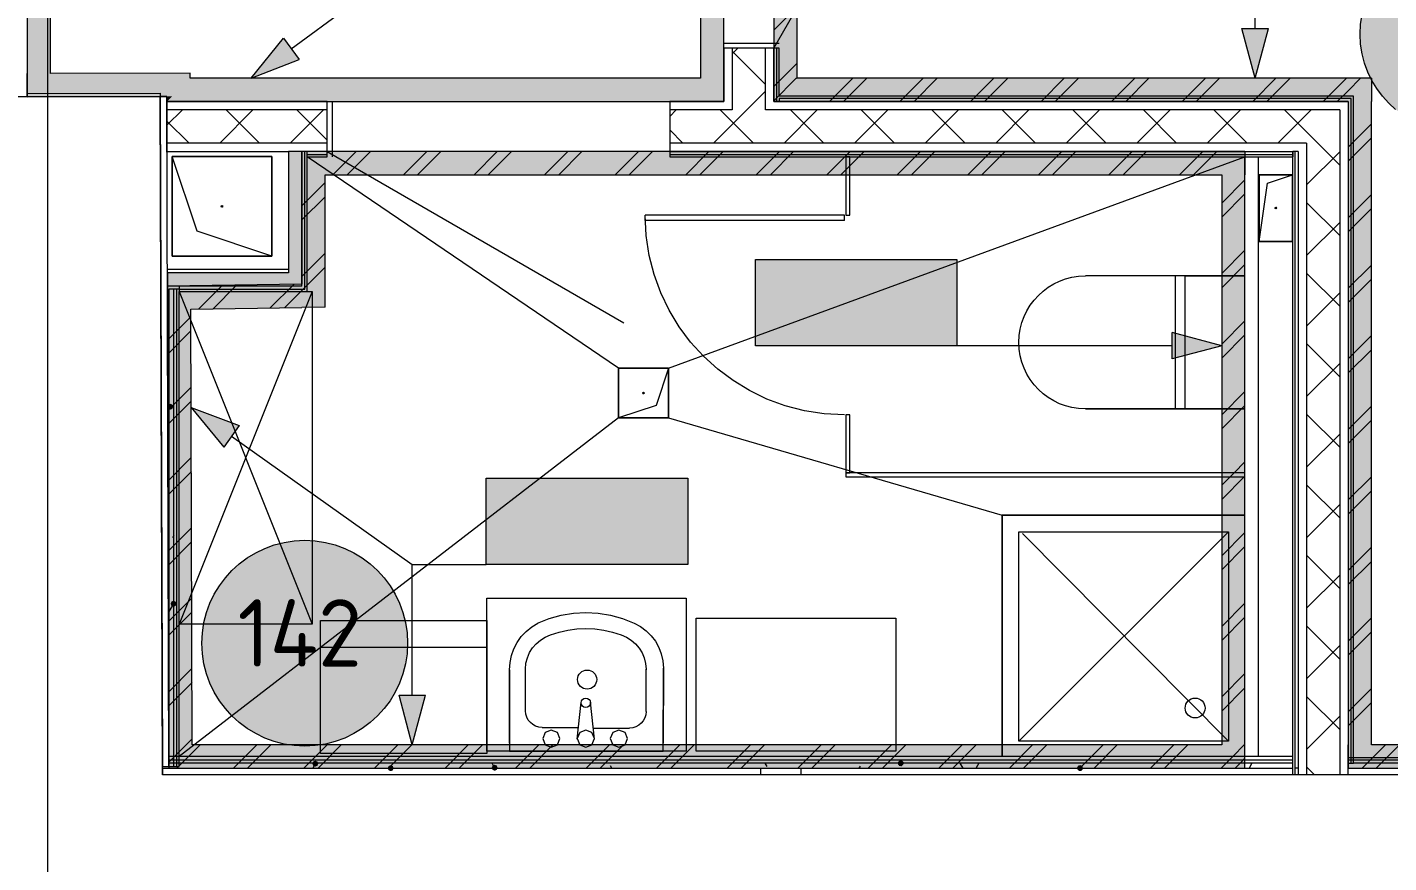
# Model space of a CAD drawing. Header units: millimetres. Extents: x -546 to 1681, y -650 to 1730.
# Drawn here: x 791.56 to 832.5, y 373.87 to 398.99 of the extents above; entities that cross this region are included whole.
import ezdxf

# ---------------------------------------------------------------- set-up
doc = ezdxf.new("R2010")
doc.units = ezdxf.units.MM

msp = doc.modelspace()

# ---------------------------------------------------------------- hatches: boundary and pattern name
at = {"true_color": 0xf1d696}
h = msp.add_hatch(color=41, dxfattribs=at)
h.dxf.hatch_style = 2
h.paths.add_polyline_path([(811.806, 416.566), (812.506, 416.566), (812.506, 397.459), (811.806, 397.459)])
at = {"true_color": 0xffffff}
h = msp.add_hatch(color=7, dxfattribs=at)
h.dxf.hatch_style = 2
h.paths.add_polyline_path([(814.706, 397.459), (814.006, 397.459), (814.006, 414.005), (814.706, 414.005)])
at = {"true_color": 0xf1d696}
h = msp.add_hatch(color=41, dxfattribs=at)
h.dxf.hatch_style = 2
h.paths.add_polyline_path([(792.259, 397.6), (791.559, 397.598), (791.559, 406.511), (792.259, 406.511)])
at = {"true_color": 0xffffff}
h = msp.add_hatch(color=7, dxfattribs=at)
edge = h.paths.add_edge_path()
edge.add_arc((834.572, 398.785), 2.932, 0, 360)
at = {"true_color": 0x0077b0}
h = msp.add_hatch(color=144, dxfattribs=at)
h.dxf.hatch_style = 2
h.paths.add_polyline_path([(828.486, 397.459), (828.086, 398.952), (828.886, 398.952)])
h = msp.add_hatch(color=144, dxfattribs=at)
h.dxf.hatch_style = 2
h.paths.add_polyline_path([(798.293, 397.459), (799.26, 398.665), (799.733, 398.02)])
at = {"true_color": 0xf1d696}
h = msp.add_hatch(color=41, dxfattribs=at)
h.dxf.hatch_style = 2
h.paths.add_polyline_path([(791.559, 396.898), (791.559, 397.598), (792.259, 397.6)])
h = msp.add_hatch(color=41, dxfattribs=at)
h.dxf.hatch_style = 2
h.paths.add_polyline_path([(792.259, 397.6), (792.259, 396.9), (791.559, 396.898)])
h = msp.add_hatch(color=41, dxfattribs=at)
h.dxf.hatch_style = 2
h.paths.add_polyline_path([(795.757, 397.611), (795.76, 396.911), (792.259, 396.9), (792.259, 397.6)])
h = msp.add_hatch(color=41, dxfattribs=at)
h.dxf.hatch_style = 2
h.paths.add_polyline_path([(795.757, 397.611), (796.457, 397.613), (795.76, 396.911)])
h = msp.add_hatch(color=41, dxfattribs=at)
h.dxf.hatch_style = 2
h.paths.add_polyline_path([(796.457, 397.613), (796.458, 397.459), (795.912, 396.912), (795.76, 396.911)])
h = msp.add_hatch(color=41, dxfattribs=at)
h.dxf.hatch_style = 2
h.paths.add_polyline_path([(811.806, 397.459), (811.806, 396.759), (795.76, 396.759), (796.458, 397.459)])
h = msp.add_hatch(color=41, dxfattribs=at)
h.dxf.hatch_style = 2
h.paths.add_polyline_path([(811.806, 397.459), (812.506, 397.459), (812.506, 396.759)])
h = msp.add_hatch(color=41, dxfattribs=at)
h.dxf.hatch_style = 2
h.paths.add_polyline_path([(811.806, 396.759), (811.806, 397.459), (812.506, 396.759)])
at = {"true_color": 0xffffff}
h = msp.add_hatch(color=7, dxfattribs=at)
h.dxf.hatch_style = 2
h.paths.add_polyline_path([(814.706, 397.459), (814.706, 396.759), (814.006, 396.759)])
h = msp.add_hatch(color=7, dxfattribs=at)
h.dxf.hatch_style = 2
h.paths.add_polyline_path([(814.006, 397.459), (814.706, 397.459), (814.006, 396.759)])
h = msp.add_hatch(color=7, dxfattribs=at)
h.dxf.hatch_style = 2
h.paths.add_polyline_path([(831.277, 397.459), (831.277, 396.759), (814.706, 396.759), (814.706, 397.459)])
h = msp.add_hatch(color=7, dxfattribs=at)
h.dxf.hatch_style = 2
h.paths.add_polyline_path([(831.277, 396.759), (831.977, 397.459), (831.977, 396.759)])
h = msp.add_hatch(color=7, dxfattribs=at)
h.dxf.hatch_style = 2
h.paths.add_polyline_path([(831.277, 397.459), (831.977, 397.459), (831.277, 396.759)])
at = {"true_color": 0xf1d696}
h = msp.add_hatch(color=41, dxfattribs=at)
h.dxf.hatch_style = 2
h.paths.add_polyline_path([(795.762, 396.761), (795.76, 396.911), (795.912, 396.912)])
at = {"true_color": 0xffffff}
h = msp.add_hatch(color=7, dxfattribs=at)
h.dxf.hatch_style = 2
h.paths.add_polyline_path([(831.977, 377.416), (831.277, 377.416), (831.277, 396.759), (831.977, 396.759)])
h = msp.add_hatch(color=7)
h.dxf.hatch_style = 2
h.paths.add_polyline_path([(799.815, 395.259), (799.815, 391.209), (799.415, 391.209), (799.415, 395.259)])
at = {"true_color": 0xcccccc}
h = msp.add_hatch(color=254, dxfattribs=at)
h.dxf.hatch_style = 2
h.paths.add_polyline_path([(800.515, 394.559), (799.815, 394.559), (799.815, 395.259)])
h = msp.add_hatch(color=254, dxfattribs=at)
h.dxf.hatch_style = 2
h.paths.add_polyline_path([(800.515, 395.259), (800.515, 394.559), (799.815, 395.259)])
h = msp.add_hatch(color=254, dxfattribs=at)
h.dxf.hatch_style = 2
h.paths.add_polyline_path([(800.515, 394.559), (800.515, 395.259), (827.477, 395.259), (827.477, 394.559)])
h = msp.add_hatch(color=254, dxfattribs=at)
h.dxf.hatch_style = 2
h.paths.add_polyline_path([(827.477, 394.559), (828.177, 395.259), (828.177, 394.559)])
h = msp.add_hatch(color=254, dxfattribs=at)
h.dxf.hatch_style = 2
h.paths.add_polyline_path([(827.477, 394.559), (827.477, 395.259), (828.177, 395.259)])
h = msp.add_hatch(color=254, dxfattribs=at)
h.dxf.hatch_style = 2
h.paths.add_polyline_path([(800.515, 391.275), (799.815, 391.265), (799.815, 394.559), (800.515, 394.559)])
at = {"true_color": 0x7b6544}
h = msp.add_hatch(color=37, dxfattribs=at)
h.dxf.hatch_style = 2
h.paths.add_polyline_path([(827.477, 394.559), (828.177, 394.559), (828.177, 385.592), (827.477, 385.592)])
at = {"true_color": 0xffffff}
h = msp.add_hatch(color=7, dxfattribs=at)
h.dxf.hatch_style = 2
h.paths.add_polyline_path([(813.455, 392.006), (819.515, 392.006), (819.515, 389.418), (813.455, 389.418)])
at = {"true_color": 0x0077b0}
h = msp.add_hatch(color=144, dxfattribs=at)
h.dxf.hatch_style = 2
h.paths.add_polyline_path([(813.756, 392.023), (814.767, 392.023), (814.841, 391.998), (814.866, 391.921), (814.866, 390.104), (814.841, 390.029), (814.767, 390.005), (814.69, 390.029), (814.665, 390.104), (814.665, 391.82), (813.858, 391.82), (813.858, 390.104), (813.833, 390.029), (813.756, 390.005), (813.68, 390.029), (813.655, 390.104), (813.655, 391.921), (813.68, 391.998)])
h = msp.add_hatch(color=144, dxfattribs=at)
h.dxf.hatch_style = 2
h.paths.add_polyline_path([(815.27, 390.104), (815.27, 391.921), (815.296, 391.998), (815.372, 392.023), (815.448, 391.998), (815.473, 391.921), (815.473, 391.216), (816.28, 391.216), (816.28, 391.921), (816.306, 391.998), (816.382, 392.023), (816.456, 391.998), (816.481, 391.921), (816.481, 390.104), (816.456, 390.029), (816.382, 390.005), (816.306, 390.029), (816.28, 390.104), (816.28, 391.013), (815.473, 391.013), (815.473, 390.104), (815.448, 390.029), (815.372, 390.005), (815.296, 390.029)])
h = msp.add_hatch(color=144, dxfattribs=at)
h.dxf.hatch_style = 2
h.paths.add_polyline_path([(818.3, 391.114), (818.3, 391.921), (818.326, 391.998), (818.402, 392.023), (819.107, 392.023), (819.184, 391.998), (819.209, 391.921), (819.184, 391.846), (819.107, 391.82), (818.503, 391.82), (818.503, 391.216), (818.805, 391.216), (818.906, 391.207), (818.999, 391.18), (819.084, 391.134), (819.161, 391.069), (819.226, 390.99), (819.273, 390.904), (819.301, 390.811), (819.31, 390.711), (819.31, 390.51), (819.301, 390.409), (819.273, 390.315), (819.226, 390.23), (819.161, 390.152), (819.083, 390.088), (818.998, 390.042), (818.905, 390.014), (818.805, 390.005), (818.402, 390.005), (818.326, 390.029), (818.3, 390.104), (818.326, 390.181), (818.402, 390.206), (818.805, 390.206), (818.922, 390.229), (819.02, 390.296), (819.086, 390.393), (819.107, 390.51), (819.107, 390.711), (819.086, 390.828), (819.02, 390.925), (818.922, 390.992), (818.805, 391.013), (818.402, 391.013), (818.326, 391.038)])
h = msp.add_hatch(color=7)
h.dxf.hatch_style = 2
h.paths.add_polyline_path([(799.415, 391.609), (799.415, 391.209), (795.777, 391.209), (795.776, 391.609)])
at = {"true_color": 0xcccccc}
h = msp.add_hatch(color=254, dxfattribs=at)
h.dxf.hatch_style = 2
h.paths.add_polyline_path([(796.478, 390.519), (795.778, 390.509), (795.776, 391.209)])
h = msp.add_hatch(color=254, dxfattribs=at)
h.dxf.hatch_style = 2
h.paths.add_polyline_path([(795.783, 391.209), (796.476, 391.219), (796.478, 390.519)])
h = msp.add_hatch(color=254, dxfattribs=at)
h.dxf.hatch_style = 2
h.paths.add_polyline_path([(796.478, 390.519), (796.476, 391.219), (799.815, 391.265), (799.815, 390.565)])
h = msp.add_hatch(color=254, dxfattribs=at)
h.dxf.hatch_style = 2
h.paths.add_polyline_path([(800.515, 391.275), (800.515, 390.575), (799.815, 391.265)])
h = msp.add_hatch(color=254, dxfattribs=at)
h.dxf.hatch_style = 2
h.paths.add_polyline_path([(799.815, 391.265), (800.515, 390.575), (799.815, 390.565)])
at = {"true_color": 0x0077b0}
h = msp.add_hatch(color=144, dxfattribs=at)
h.dxf.hatch_style = 2
h.paths.add_polyline_path([(817.794, 390.508), (816.987, 390.508), (816.911, 390.533), (816.886, 390.61), (816.911, 390.686), (816.987, 390.711), (817.794, 390.711), (817.87, 390.686), (817.895, 390.61), (817.87, 390.533)])
at = {"true_color": 0xcccccc}
h = msp.add_hatch(color=254, dxfattribs=at)
h.dxf.hatch_style = 2
h.paths.add_polyline_path([(796.519, 377.416), (795.819, 377.416), (795.778, 390.509), (796.478, 390.519)])
at = {"true_color": 0x0077b0}
h = msp.add_hatch(color=144, dxfattribs=at)
h.dxf.hatch_style = 2
h.paths.add_polyline_path([(827.477, 389.418), (825.984, 389.018), (825.984, 389.818)])
h = msp.add_hatch(color=7)
h.dxf.hatch_style = 2
h.paths.add_polyline_path([(795.858, 387.673), (795.795, 387.647), (795.768, 387.583), (795.795, 387.52), (795.858, 387.493), (795.922, 387.52), (795.948, 387.583), (795.922, 387.647)])
h = msp.add_hatch(color=7)
h.dxf.hatch_style = 2
h.paths.add_polyline_path([(795.858, 387.673), (795.795, 387.647), (795.768, 387.583), (795.795, 387.52), (795.858, 387.493), (795.922, 387.52), (795.948, 387.583), (795.922, 387.647)])
h = msp.add_hatch(color=144, dxfattribs=at)
h.dxf.hatch_style = 2
h.paths.add_polyline_path([(796.487, 387.559), (797.936, 387.022), (797.474, 386.37)])
at = {"true_color": 0xffffff}
h = msp.add_hatch(color=7, dxfattribs=at)
h.dxf.hatch_style = 2
h.paths.add_polyline_path([(805.36, 385.433), (811.42, 385.433), (811.42, 382.844), (805.36, 382.844)])
h = msp.add_hatch(color=7, dxfattribs=at)
h.dxf.hatch_style = 2
h.paths.add_polyline_path([(805.36, 385.433), (811.42, 385.433), (811.42, 382.844), (805.36, 382.844)])
at = {"true_color": 0x0077b0}
h = msp.add_hatch(color=144, dxfattribs=at)
h.dxf.hatch_style = 2
h.paths.add_polyline_path([(805.664, 385.451), (806.674, 385.451), (806.748, 385.426), (806.773, 385.349), (806.773, 383.532), (806.748, 383.457), (806.674, 383.433), (806.598, 383.457), (806.572, 383.532), (806.572, 385.248), (805.765, 385.248), (805.765, 383.532), (805.74, 383.457), (805.664, 383.433), (805.588, 383.457), (805.562, 383.532), (805.562, 385.349), (805.588, 385.426)])
h = msp.add_hatch(color=144, dxfattribs=at)
h.dxf.hatch_style = 2
h.paths.add_polyline_path([(805.664, 385.451), (806.674, 385.451), (806.748, 385.426), (806.773, 385.349), (806.773, 383.532), (806.748, 383.457), (806.674, 383.433), (806.598, 383.457), (806.572, 383.532), (806.572, 385.248), (805.765, 385.248), (805.765, 383.532), (805.74, 383.457), (805.664, 383.433), (805.588, 383.457), (805.562, 383.532), (805.562, 385.349), (805.588, 385.426)])
h = msp.add_hatch(color=144, dxfattribs=at)
h.dxf.hatch_style = 2
h.paths.add_polyline_path([(807.178, 383.532), (807.178, 385.349), (807.203, 385.426), (807.279, 385.451), (807.355, 385.426), (807.38, 385.349), (807.38, 384.644), (808.187, 384.644), (808.187, 385.349), (808.213, 385.426), (808.289, 385.451), (808.363, 385.426), (808.388, 385.349), (808.388, 383.532), (808.363, 383.457), (808.289, 383.433), (808.213, 383.457), (808.187, 383.532), (808.187, 384.441), (807.38, 384.441), (807.38, 383.532), (807.355, 383.457), (807.279, 383.433), (807.203, 383.457)])
h = msp.add_hatch(color=144, dxfattribs=at)
h.dxf.hatch_style = 2
h.paths.add_polyline_path([(807.178, 383.532), (807.178, 385.349), (807.203, 385.426), (807.279, 385.451), (807.355, 385.426), (807.38, 385.349), (807.38, 384.644), (808.187, 384.644), (808.187, 385.349), (808.213, 385.426), (808.289, 385.451), (808.363, 385.426), (808.388, 385.349), (808.388, 383.532), (808.363, 383.457), (808.289, 383.433), (808.213, 383.457), (808.187, 383.532), (808.187, 384.441), (807.38, 384.441), (807.38, 383.532), (807.355, 383.457), (807.279, 383.433), (807.203, 383.457)])
h = msp.add_hatch(color=144, dxfattribs=at)
h.dxf.hatch_style = 2
h.paths.add_polyline_path([(810.713, 385.451), (810.813, 385.442), (810.906, 385.415), (810.992, 385.369), (811.068, 385.305), (811.133, 385.226), (811.18, 385.141), (811.208, 385.047), (811.218, 384.946), (811.194, 384.802), (811.125, 384.655), (810.49, 383.634), (811.116, 383.634), (811.192, 383.608), (811.218, 383.532), (811.192, 383.457), (811.116, 383.433), (810.309, 383.433), (810.233, 383.457), (810.208, 383.532), (810.224, 383.591), (810.964, 384.779), (811.002, 384.862), (811.015, 384.946), (810.993, 385.063), (810.927, 385.16), (810.83, 385.226), (810.713, 385.248), (810.628, 385.232), (810.547, 385.184), (810.47, 385.105), (810.397, 384.994), (810.36, 384.958), (810.309, 384.946), (810.233, 384.971), (810.208, 385.048), (810.216, 385.087), (810.318, 385.246), (810.435, 385.36), (810.566, 385.428)])
h = msp.add_hatch(color=144, dxfattribs=at)
h.dxf.hatch_style = 2
h.paths.add_polyline_path([(810.713, 385.451), (810.813, 385.442), (810.906, 385.415), (810.992, 385.369), (811.068, 385.305), (811.133, 385.226), (811.18, 385.141), (811.208, 385.047), (811.218, 384.946), (811.194, 384.802), (811.125, 384.655), (810.49, 383.634), (811.116, 383.634), (811.192, 383.608), (811.218, 383.532), (811.192, 383.457), (811.116, 383.433), (810.309, 383.433), (810.233, 383.457), (810.208, 383.532), (810.224, 383.591), (810.964, 384.779), (811.002, 384.862), (811.015, 384.946), (810.993, 385.063), (810.927, 385.16), (810.83, 385.226), (810.713, 385.248), (810.628, 385.232), (810.547, 385.184), (810.47, 385.105), (810.397, 384.994), (810.36, 384.958), (810.309, 384.946), (810.233, 384.971), (810.208, 385.048), (810.216, 385.087), (810.318, 385.246), (810.435, 385.36), (810.566, 385.428)])
at = {"true_color": 0xcccccc}
h = msp.add_hatch(color=254, dxfattribs=at)
h.dxf.hatch_style = 2
h.paths.add_polyline_path([(828.177, 377.416), (827.477, 377.416), (827.477, 385.592), (828.177, 385.592)])
at = {"true_color": 0x0077b0}
h = msp.add_hatch(color=144, dxfattribs=at)
h.dxf.hatch_style = 2
h.paths.add_polyline_path([(809.701, 383.935), (808.894, 383.935), (808.818, 383.961), (808.793, 384.037), (808.818, 384.113), (808.894, 384.139), (809.701, 384.139), (809.777, 384.113), (809.803, 384.037), (809.777, 383.961)])
h = msp.add_hatch(color=144, dxfattribs=at)
h.dxf.hatch_style = 2
h.paths.add_polyline_path([(809.701, 383.935), (808.894, 383.935), (808.818, 383.961), (808.793, 384.037), (808.818, 384.113), (808.894, 384.139), (809.701, 384.139), (809.777, 384.113), (809.803, 384.037), (809.777, 383.961)])
at = {"true_color": 0xffffff}
h = msp.add_hatch(color=7, dxfattribs=at)
edge = h.paths.add_edge_path()
edge.add_arc((799.903, 380.474), 3.094, 0, 360)
h = msp.add_hatch(color=7)
h.dxf.hatch_style = 2
h.paths.add_polyline_path([(795.957, 381.75), (795.894, 381.724), (795.867, 381.66), (795.894, 381.597), (795.957, 381.57), (796.021, 381.597), (796.047, 381.66), (796.021, 381.724)])
at = {"true_color": 0x0077b0}
h = msp.add_hatch(color=144, dxfattribs=at)
h.dxf.hatch_style = 2
h.paths.add_polyline_path([(803.138, 377.416), (802.738, 378.908), (803.538, 378.908)])
at = {"true_color": 0xcccccc}
h = msp.add_hatch(color=254, dxfattribs=at)
h.dxf.hatch_style = 2
h.paths.add_polyline_path([(796.519, 377.416), (795.823, 376.718), (795.819, 377.416)])
h = msp.add_hatch(color=254, dxfattribs=at)
h.dxf.hatch_style = 2
h.paths.add_polyline_path([(796.519, 377.416), (796.521, 376.716), (795.821, 376.716)])
h = msp.add_hatch(color=254, dxfattribs=at)
h.dxf.hatch_style = 2
h.paths.add_polyline_path([(827.477, 377.416), (827.477, 376.716), (796.521, 376.716), (796.519, 377.416)])
h = msp.add_hatch(color=254, dxfattribs=at)
h.dxf.hatch_style = 2
h.paths.add_polyline_path([(827.477, 377.416), (828.177, 377.416), (828.177, 376.716)])
h = msp.add_hatch(color=254, dxfattribs=at)
h.dxf.hatch_style = 2
h.paths.add_polyline_path([(827.477, 376.716), (827.477, 377.416), (828.177, 376.716)])
at = {"true_color": 0x80ffff}
h = msp.add_hatch(color=131, dxfattribs=at)
h.dxf.hatch_style = 2
h.paths.add_polyline_path([(831.277, 377.416), (831.977, 377.416), (831.277, 376.716)])
h = msp.add_hatch(color=131, dxfattribs=at)
h.dxf.hatch_style = 2
h.paths.add_polyline_path([(831.977, 377.416), (831.977, 376.716), (831.277, 376.716)])
h = msp.add_hatch(color=131, dxfattribs=at)
h.dxf.hatch_style = 2
h.paths.add_polyline_path([(852.352, 377.416), (852.352, 376.716), (831.977, 376.716), (831.977, 377.416)])
h = msp.add_hatch(color=7)
h.dxf.hatch_style = 2
h.paths.add_polyline_path([(800.22, 376.942), (800.157, 376.916), (800.13, 376.852), (800.157, 376.789), (800.22, 376.762), (800.284, 376.789), (800.31, 376.852), (800.284, 376.916)])
h = msp.add_hatch(color=7)
h.dxf.hatch_style = 2
h.paths.add_polyline_path([(802.488, 376.806), (802.425, 376.78), (802.398, 376.716), (802.425, 376.653), (802.488, 376.626), (802.552, 376.653), (802.578, 376.716), (802.552, 376.78)])
h = msp.add_hatch(color=7)
h.dxf.hatch_style = 2
h.paths.add_polyline_path([(802.488, 376.806), (802.425, 376.78), (802.398, 376.716), (802.425, 376.653), (802.488, 376.626), (802.552, 376.653), (802.578, 376.716), (802.552, 376.78)])
h = msp.add_hatch(color=7)
h.dxf.hatch_style = 2
h.paths.add_polyline_path([(805.614, 376.82), (805.551, 376.794), (805.524, 376.73), (805.551, 376.667), (805.614, 376.64), (805.678, 376.667), (805.704, 376.73), (805.678, 376.794)])
h = msp.add_hatch(color=7)
h.dxf.hatch_style = 2
h.paths.add_polyline_path([(817.907, 376.826), (817.912, 376.895), (817.866, 376.947), (817.798, 376.952), (817.746, 376.907), (817.738, 376.832), (817.783, 376.78), (817.852, 376.775)])
h = msp.add_hatch(color=7)
h.dxf.hatch_style = 2
h.paths.add_polyline_path([(823.142, 376.67), (823.197, 376.629), (823.266, 376.639), (823.306, 376.695), (823.296, 376.763), (823.238, 376.809), (823.17, 376.799), (823.129, 376.743)])

# ---------------------------------------------------------------- linework, layer by layer
at = {"color": 7, "lineweight": 0}
for points in [[(792.173, 197.821), (792.173, 730.152)], [(812.506, 397.459), (812.506, 417.266)], [(811.806, 416.566), (811.806, 397.459)], [(814.006, 414.005), (814.006, 396.759)], [(814.706, 397.459), (814.706, 414.005)], [(814.006, 398.366), (819.156, 407.286)], [(791.559, 406.511), (791.559, 397.598)], [(792.259, 397.6), (792.259, 406.511)], [(831.64, 398.785), (831.655, 399.085), (831.7, 399.376), (831.772, 399.657), (831.871, 399.926), (831.994, 400.183), (832.141, 400.424), (832.31, 400.65), (832.499, 400.858), (832.707, 401.047)], [(814.006, 398.904), (814.706, 399.604)], [(832.707, 396.523), (832.499, 396.712), (832.31, 396.92), (832.141, 397.146), (831.994, 397.388), (831.871, 397.644), (831.772, 397.914), (831.7, 398.195), (831.655, 398.486), (831.64, 398.785)], [(812.506, 398.366), (812.506, 398.516)], [(812.506, 398.516), (814.165, 398.516)], [(814.165, 398.366), (812.506, 398.366)], [(812.506, 398.366), (812.506, 396.759)], [(812.756, 398.192), (812.93, 398.366)], [(812.756, 398.366), (812.756, 396.509)], [(813.756, 397.268), (812.756, 398.268)], [(813.756, 396.509), (813.756, 398.366)], [(814.006, 396.759), (814.006, 398.366)], [(814.096, 396.759), (814.096, 398.366)], [(814.165, 396.918), (814.165, 398.366)], [(791.557, 397.768), (791.559, 396.898)], [(791.559, 396.898), (791.559, 397.598)], [(796.457, 397.613), (792.259, 397.6)], [(796.458, 397.459), (796.457, 397.613)], [(814.258, 397.459), (814.706, 397.907)], [(811.806, 397.459), (796.458, 397.459)], [(812.506, 396.759), (812.506, 397.459)], [(814.006, 396.783), (814.683, 397.459)], [(814.006, 397.207), (814.258, 397.459)], [(814.683, 397.459), (814.706, 397.483)], [(831.977, 397.459), (814.706, 397.459)], [(815.68, 396.759), (816.38, 397.459)], [(816.104, 396.759), (816.804, 397.459)], [(817.801, 396.759), (818.501, 397.459)], [(818.225, 396.759), (818.925, 397.459)], [(819.922, 396.759), (820.622, 397.459)], [(820.347, 396.759), (821.047, 397.459)], [(822.044, 396.759), (822.744, 397.459)], [(822.468, 396.759), (823.168, 397.459)], [(824.165, 396.759), (824.865, 397.459)], [(824.589, 396.759), (825.289, 397.459)], [(826.286, 396.759), (826.986, 397.459)], [(826.711, 396.759), (827.411, 397.459)], [(828.408, 396.759), (829.108, 397.459)], [(828.832, 396.759), (829.532, 397.459)], [(830.529, 396.759), (831.229, 397.459)], [(831.277, 397.083), (831.653, 397.459)], [(831.977, 397.459), (831.977, 396.759)], [(791.559, 396.898), (791.159, 396.897)], [(791.559, 396.998), (795.559, 397.01)], [(791.559, 396.898), (795.76, 396.911)], [(795.559, 396.91), (791.559, 396.898)], [(795.559, 397.01), (795.559, 396.91)], [(795.621, 376.516), (795.559, 396.91)], [(795.76, 396.911), (795.56, 396.91)], [(795.56, 396.91), (795.621, 376.771)], [(795.821, 376.771), (795.76, 396.911)], [(795.76, 396.911), (795.76, 396.759)], [(800.577, 396.759), (795.76, 396.759)], [(795.76, 396.759), (795.76, 395.259)], [(795.76, 396.759), (812.506, 396.759)], [(800.577, 395.1), (800.577, 396.759)], [(800.577, 396.759), (800.727, 396.759)], [(800.727, 396.759), (800.727, 395.1)], [(812.506, 396.759), (810.877, 396.759)], [(810.877, 396.759), (810.877, 395.1)], [(813.195, 396.509), (813.756, 397.071)], [(831.277, 396.759), (814.006, 396.759)], [(814.006, 396.759), (814.706, 396.759)], [(831.436, 396.918), (814.165, 396.918)], [(831.367, 396.849), (814.165, 396.849)], [(814.165, 396.849), (814.165, 396.759)], [(814.706, 396.759), (831.277, 396.759)], [(830.953, 396.759), (831.277, 397.083)], [(831.277, 396.759), (831.277, 376.716)], [(831.277, 396.759), (831.277, 377.416)], [(831.367, 376.866), (831.367, 396.849)], [(831.436, 376.866), (831.436, 396.918)], [(831.977, 377.416), (831.977, 396.759)], [(795.76, 396.045), (796.224, 396.509)], [(800.577, 396.509), (795.76, 396.509)], [(797.345, 395.509), (798.345, 396.509)], [(798.544, 395.509), (797.544, 396.509)], [(799.467, 395.509), (800.467, 396.509)], [(800.577, 395.598), (799.666, 396.509)], [(810.877, 396.313), (811.073, 396.509)], [(812.756, 396.509), (810.877, 396.509)], [(812.195, 395.509), (813.195, 396.509)], [(813.394, 395.509), (812.394, 396.509)], [(831.027, 396.509), (813.756, 396.509)], [(814.316, 395.509), (815.316, 396.509)], [(815.515, 395.509), (814.515, 396.509)], [(816.437, 395.509), (817.437, 396.509)], [(817.636, 395.509), (816.636, 396.509)], [(818.559, 395.509), (819.559, 396.509)], [(819.758, 395.509), (818.758, 396.509)], [(820.68, 395.509), (821.68, 396.509)], [(821.879, 395.509), (820.879, 396.509)], [(822.801, 395.509), (823.801, 396.509)], [(824, 395.509), (823, 396.509)], [(824.922, 395.509), (825.922, 396.509)], [(826.122, 395.509), (825.122, 396.509)], [(827.044, 395.509), (828.044, 396.509)], [(828.243, 395.509), (827.243, 396.509)], [(829.165, 395.509), (830.165, 396.509)], [(830.364, 395.509), (829.364, 396.509)], [(831.027, 396.509), (831.027, 376.516)], [(796.423, 395.509), (795.76, 396.172)], [(831.277, 395.386), (831.977, 396.086)], [(800.577, 395.509), (795.76, 395.509)], [(811.272, 395.509), (810.877, 395.904)], [(830.027, 395.509), (810.877, 395.509)], [(830.027, 395.509), (830.027, 376.516)], [(831.024, 394.849), (830.364, 395.509)], [(831.277, 394.962), (831.977, 395.662)], [(795.76, 395.259), (799.415, 395.259)], [(795.915, 395.109), (798.915, 395.109)], [(795.915, 392.109), (795.915, 395.109)], [(796.665, 392.859), (795.915, 395.109)], [(795.915, 395.109), (795.915, 392.109)], [(798.915, 395.109), (795.915, 395.109)], [(795.915, 395.109), (798.915, 395.109)], [(795.915, 392.109), (795.915, 395.109)], [(796.665, 392.859), (795.915, 395.109)], [(795.915, 395.109), (795.915, 392.109)], [(798.915, 395.109), (795.915, 395.109)], [(798.915, 395.109), (798.915, 392.109)], [(798.915, 392.109), (798.915, 395.109)], [(798.915, 395.109), (798.915, 392.109)], [(798.915, 392.109), (798.915, 395.109)], [(800.577, 395.259), (799.415, 395.259)], [(799.415, 395.259), (799.415, 391.609)], [(799.815, 391.209), (799.815, 395.259)], [(799.815, 395.259), (799.815, 394.559)], [(828.177, 395.259), (799.815, 395.259)], [(799.905, 391.119), (799.905, 395.259)], [(799.974, 391.05), (799.974, 395.259)], [(799.974, 395.169), (800.577, 395.169)], [(799.974, 395.1), (800.577, 395.1)], [(809.341, 388.747), (799.974, 395.1)], [(800.577, 395.259), (809.497, 390.109)], [(800.752, 394.559), (801.452, 395.259)], [(801.176, 394.559), (801.876, 395.259)], [(802.873, 394.559), (803.573, 395.259)], [(803.297, 394.559), (803.997, 395.259)], [(804.994, 394.559), (805.694, 395.259)], [(805.419, 394.559), (806.119, 395.259)], [(807.116, 394.559), (807.816, 395.259)], [(807.54, 394.559), (808.24, 395.259)], [(809.237, 394.559), (809.937, 395.259)], [(809.661, 394.559), (810.361, 395.259)], [(810.841, 388.747), (828.177, 395.1)], [(810.877, 395.259), (829.618, 395.259)], [(810.877, 395.169), (829.627, 395.169)], [(810.877, 395.1), (829.627, 395.1)], [(811.358, 394.559), (812.058, 395.259)], [(811.783, 394.559), (812.483, 395.259)], [(813.48, 394.559), (814.18, 395.259)], [(813.904, 394.559), (814.604, 395.259)], [(815.601, 394.559), (816.301, 395.259)], [(816.025, 394.559), (816.725, 395.259)], [(817.722, 394.559), (818.422, 395.259)], [(818.147, 394.559), (818.847, 395.259)], [(819.844, 394.559), (820.544, 395.259)], [(820.268, 394.559), (820.968, 395.259)], [(821.965, 394.559), (822.665, 395.259)], [(822.389, 394.559), (823.089, 395.259)], [(824.086, 394.559), (824.786, 395.259)], [(824.511, 394.559), (825.211, 395.259)], [(826.208, 394.559), (826.908, 395.259)], [(826.632, 394.559), (827.332, 395.259)], [(828.177, 395.259), (828.177, 394.559)], [(828.177, 377.066), (828.177, 395.1)], [(828.577, 395.1), (828.577, 377.066)], [(829.777, 395.259), (829.618, 395.259)], [(829.618, 376.716), (829.618, 395.259)], [(829.627, 395.1), (829.627, 395.259)], [(829.687, 376.516), (829.687, 395.259)], [(829.777, 395.259), (829.777, 376.716)], [(830.027, 394.25), (831.024, 395.247)], [(816.177, 395.092), (816.177, 393.342)], [(816.297, 395.092), (816.177, 395.092)], [(816.297, 393.342), (816.297, 395.092)], [(799.815, 394.559), (799.815, 391.265)], [(799.815, 393.622), (800.515, 394.322)], [(800.515, 394.559), (827.477, 394.559)], [(800.515, 390.575), (800.515, 394.559)], [(827.477, 394.559), (827.477, 385.592)], [(827.477, 393.707), (828.177, 394.407)], [(828.177, 385.592), (828.177, 394.559)], [(828.602, 392.553), (828.602, 394.553)], [(828.602, 394.553), (829.602, 394.553)], [(829.602, 394.553), (828.602, 394.553)], [(828.602, 394.553), (828.602, 392.553)], [(828.602, 392.553), (828.852, 394.303)], [(828.852, 394.303), (829.602, 394.553)], [(829.602, 394.553), (829.602, 392.553)], [(829.602, 392.553), (829.602, 394.553)], [(799.815, 393.198), (800.515, 393.898)], [(827.477, 393.283), (828.177, 393.983)], [(831.277, 393.265), (831.977, 393.965)], [(797.415, 393.584), (797.39, 393.609), (797.415, 393.634)], [(797.415, 393.584), (797.39, 393.609), (797.415, 393.634)], [(797.409, 393.585), (797.39, 393.609), (797.393, 393.622)], [(797.409, 393.585), (797.39, 393.609), (797.393, 393.622)], [(797.415, 393.634), (797.44, 393.609), (797.415, 393.584)], [(797.415, 393.634), (797.437, 393.622)], [(797.415, 393.634), (797.44, 393.609), (797.415, 393.584)], [(797.415, 393.634), (797.437, 393.622)], [(797.44, 393.609), (797.422, 393.585)], [(797.44, 393.609), (797.422, 393.585)], [(829.077, 393.553), (829.102, 393.578), (829.127, 393.553)], [(829.127, 393.553), (829.102, 393.528), (829.077, 393.553)], [(829.078, 393.56), (829.102, 393.578), (829.115, 393.575)], [(829.102, 393.528), (829.078, 393.547)], [(829.127, 393.553), (829.115, 393.532)], [(831.024, 392.728), (830.027, 393.725)], [(831.277, 392.84), (831.977, 393.54)], [(816.137, 387.342), (815.524, 387.373), (814.928, 387.464), (814.353, 387.612), (813.802, 387.814), (813.278, 388.066), (812.783, 388.367), (812.321, 388.712), (811.895, 389.1), (811.508, 389.526), (811.162, 389.988), (810.862, 390.482), (810.609, 391.007), (810.407, 391.558), (810.259, 392.133), (810.168, 392.729), (810.137, 393.342)], [(810.137, 393.182), (810.137, 393.342)], [(816.137, 393.342), (810.137, 393.342)], [(816.137, 393.182), (810.137, 393.182)], [(816.137, 393.182), (816.137, 393.342)], [(816.177, 393.342), (816.297, 393.342)], [(830.027, 392.129), (831.024, 393.126)], [(798.915, 392.109), (796.665, 392.859)], [(798.915, 392.109), (796.665, 392.859)], [(827.477, 391.586), (828.177, 392.286)], [(829.602, 392.553), (828.602, 392.553)], [(828.602, 392.553), (829.602, 392.553)], [(798.915, 392.109), (795.915, 392.109)], [(795.915, 392.109), (798.915, 392.109)], [(798.915, 392.109), (795.915, 392.109)], [(795.915, 392.109), (798.915, 392.109)], [(799.815, 391.501), (800.515, 392.201)], [(827.477, 391.162), (828.177, 391.862)], [(831.277, 391.143), (831.977, 391.843)], [(799.415, 391.709), (795.775, 391.709)], [(799.415, 391.609), (795.776, 391.609)], [(795.776, 391.609), (795.776, 391.209)], [(800.006, 391.268), (800.515, 391.777)], [(823.377, 387.516), (823.173, 387.527), (822.974, 387.557), (822.783, 387.606), (822.599, 387.673), (822.424, 387.758), (822.259, 387.858), (822.105, 387.973), (821.963, 388.102), (821.834, 388.244), (821.719, 388.398), (821.619, 388.563), (821.535, 388.738), (821.467, 388.921), (821.418, 389.113), (821.388, 389.312), (821.377, 389.516), (821.388, 389.721), (821.418, 389.919), (821.467, 390.111), (821.535, 390.295), (821.619, 390.469), (821.719, 390.634), (821.834, 390.788), (821.963, 390.93), (822.105, 391.059), (822.259, 391.175), (822.424, 391.275), (822.599, 391.359), (822.783, 391.426), (822.974, 391.476), (823.173, 391.506), (823.377, 391.516)], [(823.377, 387.516), (823.173, 387.527), (822.974, 387.557), (822.783, 387.606), (822.599, 387.673), (822.424, 387.758), (822.259, 387.858), (822.105, 387.973), (821.963, 388.102), (821.834, 388.244), (821.719, 388.398), (821.619, 388.563), (821.535, 388.738), (821.467, 388.921), (821.418, 389.113), (821.388, 389.312), (821.377, 389.516), (821.388, 389.721), (821.418, 389.919), (821.467, 390.111), (821.535, 390.295), (821.619, 390.469), (821.719, 390.634), (821.834, 390.788), (821.963, 390.93), (822.105, 391.059), (822.259, 391.175), (822.424, 391.275), (822.599, 391.359), (822.783, 391.426), (822.974, 391.476), (823.173, 391.506), (823.377, 391.516)], [(828.177, 391.516), (823.377, 391.516)], [(826.377, 391.516), (823.377, 391.516)], [(826.077, 391.516), (826.077, 387.516)], [(826.377, 387.516), (826.377, 391.516)], [(826.377, 391.516), (828.177, 391.516)], [(831.025, 390.606), (830.027, 391.603)], [(831.277, 390.719), (831.977, 391.419)], [(799.815, 391.265), (795.776, 391.209)], [(799.815, 391.209), (795.776, 391.209)], [(795.776, 391.209), (795.778, 390.509)], [(795.821, 391.121), (795.821, 376.771)], [(796.13, 391.121), (795.821, 391.121)], [(795.971, 376.771), (795.971, 391.121)], [(796.061, 376.771), (796.061, 391.121)], [(796.13, 391.209), (796.13, 391.121)], [(796.13, 391.121), (796.13, 391.05)], [(796.13, 391.119), (799.905, 391.119)], [(796.13, 376.771), (796.13, 391.05)], [(796.13, 391.05), (799.974, 391.05)], [(796.715, 390.522), (797.425, 391.232)], [(797.145, 390.528), (797.855, 391.238)], [(798.866, 390.552), (799.576, 391.262)], [(799.296, 390.558), (799.815, 391.077)], [(799.815, 391.077), (799.91, 391.172)], [(799.91, 391.172), (800.006, 391.268)], [(830.027, 390.007), (831.025, 391.005)], [(795.778, 390.509), (795.821, 376.716)], [(795.781, 389.588), (796.479, 390.286)], [(796.478, 390.519), (799.815, 390.565)], [(796.519, 377.416), (796.478, 390.519)], [(800.515, 390.575), (799.815, 390.565)], [(795.782, 389.165), (796.48, 389.863)], [(827.477, 389.465), (828.177, 390.165)], [(827.477, 389.04), (828.177, 389.74)], [(831.025, 388.484), (830.027, 389.482)], [(831.277, 389.022), (831.977, 389.722)], [(831.277, 388.598), (831.977, 389.298)], [(809.341, 387.247), (809.341, 388.747)], [(809.341, 388.747), (810.841, 388.747)], [(810.841, 388.747), (809.341, 388.747)], [(809.341, 388.747), (809.341, 387.247)], [(810.841, 388.747), (810.466, 387.622)], [(810.841, 388.747), (810.841, 387.247)], [(810.841, 387.247), (810.841, 388.747)], [(830.027, 387.886), (831.025, 388.884)], [(795.787, 387.473), (796.485, 388.171)], [(795.789, 387.05), (796.487, 387.748)], [(810.066, 387.997), (810.091, 388.022), (810.116, 387.997)], [(810.066, 387.997), (810.078, 388.019)], [(810.116, 387.997), (810.091, 387.972), (810.066, 387.997)], [(810.115, 387.99), (810.091, 387.972), (810.078, 387.975)], [(810.091, 388.022), (810.115, 388.003)], [(827.477, 387.343), (828.177, 388.043)], [(795.862, 387.524), (795.821, 387.595)], [(795.858, 387.583), (795.821, 387.52)], [(810.466, 387.622), (809.341, 387.247)], [(816.177, 387.342), (816.177, 385.592)], [(816.297, 387.342), (816.177, 387.342)], [(816.297, 385.592), (816.297, 387.342)], [(823.377, 387.516), (828.177, 387.516)], [(826.377, 387.516), (823.377, 387.516)], [(828.177, 387.516), (826.377, 387.516)], [(827.477, 386.919), (828.177, 387.619)], [(831.025, 386.363), (830.027, 387.361)], [(831.277, 386.901), (831.977, 387.601)], [(809.341, 387.247), (796.13, 377.066)], [(810.841, 387.247), (809.341, 387.247)], [(809.341, 387.247), (810.841, 387.247)], [(810.841, 387.247), (820.877, 384.325)], [(831.277, 386.477), (831.977, 387.177)], [(830.027, 385.765), (831.025, 386.763)], [(795.794, 385.359), (796.492, 386.057)], [(827.847, 385.592), (828.177, 385.922)], [(795.795, 384.936), (796.493, 385.634)], [(816.177, 385.592), (816.297, 385.592)], [(828.177, 385.592), (816.177, 385.592)], [(816.177, 385.592), (816.177, 385.472)], [(816.177, 385.472), (828.177, 385.472)], [(827.477, 385.222), (827.847, 385.592)], [(827.477, 385.592), (827.477, 377.416)], [(827.477, 384.798), (828.177, 385.498)], [(828.177, 385.472), (828.177, 385.592)], [(828.177, 377.416), (828.177, 385.592)], [(831.277, 384.779), (831.977, 385.479)], [(831.026, 384.241), (830.027, 385.239)], [(831.277, 384.355), (831.977, 385.055)], [(830.027, 383.643), (831.026, 384.642)], [(828.177, 384.325), (820.877, 384.325)], [(820.877, 384.325), (820.877, 377.066)], [(820.877, 377.066), (820.877, 384.325)], [(820.877, 384.325), (828.177, 384.325)], [(795.801, 383.244), (796.499, 383.942)], [(795.971, 383.716), (795.926, 383.637)], [(821.377, 383.825), (827.677, 383.825)], [(821.377, 377.525), (821.377, 383.825)], [(827.477, 383.101), (828.177, 383.801)], [(827.677, 383.825), (827.677, 377.525)], [(795.802, 382.821), (796.5, 383.519)], [(796.809, 380.473), (796.825, 380.79), (796.872, 381.097), (796.948, 381.394), (797.052, 381.678), (797.183, 381.948), (797.338, 382.203), (797.516, 382.442), (797.715, 382.661), (797.935, 382.861), (798.173, 383.039), (798.428, 383.194), (798.699, 383.324), (798.983, 383.428), (799.28, 383.505), (799.587, 383.551), (799.903, 383.567), (800.219, 383.551), (800.527, 383.505), (800.823, 383.428), (801.107, 383.324), (801.377, 383.194), (801.632, 383.039), (801.871, 382.861), (802.09, 382.661), (802.29, 382.442), (802.468, 382.203), (802.623, 381.948), (802.753, 381.678), (802.857, 381.394), (802.933, 381.097), (802.98, 380.79), (802.996, 380.473)], [(827.477, 382.677), (828.177, 383.377)], [(831.277, 382.658), (831.977, 383.358)], [(831.026, 382.119), (830.027, 383.118)], [(831.277, 382.234), (831.977, 382.934)], [(830.027, 381.522), (831.026, 382.521)], [(795.807, 381.129), (796.505, 381.827)], [(795.957, 381.66), (795.821, 381.424)], [(827.477, 380.979), (828.177, 381.679)], [(795.809, 380.706), (796.506, 381.404)], [(827.477, 380.555), (828.177, 381.255)], [(831.277, 380.537), (831.977, 381.237)], [(831.027, 379.997), (830.027, 380.997)], [(831.277, 380.113), (831.977, 380.813)], [(802.996, 380.473), (802.98, 380.157), (802.933, 379.85), (802.857, 379.554), (802.753, 379.27), (802.623, 378.999), (802.468, 378.744), (802.29, 378.506), (802.09, 378.286), (801.871, 378.087), (801.632, 377.909), (801.377, 377.754), (801.107, 377.623), (800.823, 377.519), (800.527, 377.443), (800.219, 377.396), (799.903, 377.38), (799.587, 377.396), (799.28, 377.443), (798.983, 377.519), (798.699, 377.623), (798.428, 377.754), (798.173, 377.909), (797.935, 378.087), (797.715, 378.286), (797.516, 378.506), (797.338, 378.744), (797.183, 378.999), (797.052, 379.27), (796.948, 379.554), (796.872, 379.85), (796.825, 380.157), (796.809, 380.473)], [(830.027, 379.401), (831.027, 380.4)], [(795.814, 379.015), (796.512, 379.712)], [(827.477, 378.858), (828.177, 379.558)], [(795.815, 378.592), (796.513, 379.29)], [(827.477, 378.434), (828.177, 379.134)], [(831.027, 377.876), (830.027, 378.876)], [(831.277, 378.415), (831.977, 379.115)], [(831.277, 377.991), (831.977, 378.691)], [(830.027, 377.279), (831.027, 378.279)], [(796.336, 377.416), (796.518, 377.598)], [(827.677, 377.525), (821.377, 377.525)], [(795.821, 376.9), (796.336, 377.416)], [(796.06, 376.716), (796.52, 377.175)], [(827.477, 377.416), (796.519, 377.416)], [(796.52, 377.175), (796.76, 377.416)], [(797.758, 376.716), (798.458, 377.416)], [(798.182, 376.716), (798.882, 377.416)], [(799.879, 376.716), (800.579, 377.416)], [(800.303, 376.716), (801.003, 377.416)], [(802, 376.716), (802.7, 377.416)], [(802.424, 376.716), (803.124, 377.416)], [(804.121, 376.716), (804.821, 377.416)], [(804.546, 376.716), (805.246, 377.416)], [(806.243, 376.716), (806.943, 377.416)], [(806.667, 376.716), (807.367, 377.416)], [(808.364, 376.716), (809.064, 377.416)], [(808.788, 376.716), (809.488, 377.416)], [(810.485, 376.716), (811.185, 377.416)], [(810.91, 376.716), (811.61, 377.416)], [(812.607, 376.716), (813.307, 377.416)], [(813.031, 376.716), (813.731, 377.416)], [(814.728, 376.716), (815.428, 377.416)], [(815.152, 376.716), (815.852, 377.416)], [(816.849, 376.716), (817.549, 377.416)], [(817.274, 376.716), (817.974, 377.416)], [(818.971, 376.716), (819.671, 377.416)], [(819.395, 376.716), (820.095, 377.416)], [(821.092, 376.716), (821.792, 377.416)], [(821.516, 376.716), (822.216, 377.416)], [(823.213, 376.716), (823.913, 377.416)], [(823.638, 376.716), (824.338, 377.416)], [(825.335, 376.716), (826.035, 377.416)], [(825.759, 376.716), (826.459, 377.416)], [(827.817, 377.076), (828.156, 377.416)], [(828.177, 376.716), (828.177, 377.416)], [(831.277, 376.716), (831.277, 377.416)], [(831.977, 376.994), (832.399, 377.416)], [(852.352, 377.416), (831.977, 377.416)], [(832.123, 376.716), (832.823, 377.416)], [(795.621, 376.771), (795.821, 376.771)], [(795.621, 376.716), (795.621, 376.516)], [(795.621, 376.716), (829.618, 376.716)], [(829.618, 377.066), (795.821, 377.066)], [(795.821, 377.066), (795.821, 376.716)], [(829.618, 376.956), (795.821, 376.956)], [(829.618, 376.866), (795.821, 376.866)], [(795.821, 376.771), (796.13, 376.771)], [(795.821, 376.716), (796.521, 376.716)], [(796.521, 376.716), (828.177, 376.716)], [(800.22, 376.852), (800.142, 376.716)], [(805.614, 376.73), (805.535, 376.866)], [(809.141, 376.716), (809.102, 376.784)], [(813.619, 376.526), (813.621, 376.716)], [(813.805, 376.766), (813.747, 376.866)], [(814.821, 376.716), (814.819, 376.516)], [(816.603, 376.779), (816.566, 376.716)], [(819.7, 376.716), (819.613, 376.866)], [(820.172, 376.866), (820.091, 376.724)], [(827.456, 376.716), (827.477, 376.737)], [(827.477, 376.737), (827.817, 377.076)], [(827.88, 376.716), (828.029, 376.864)], [(828.029, 376.864), (828.177, 377.013)], [(828.385, 376.866), (828.298, 376.716)], [(829.618, 376.516), (829.618, 376.716)], [(829.777, 376.716), (829.687, 376.716)], [(829.777, 376.716), (829.777, 376.516)], [(830.266, 376.516), (830.027, 376.754)], [(852.972, 377.025), (831.277, 377.025)], [(852.972, 376.956), (831.277, 376.956)], [(831.277, 376.866), (831.436, 376.866)], [(831.277, 376.516), (831.277, 376.716)], [(831.277, 376.716), (854.772, 376.716)], [(831.277, 376.716), (853.052, 376.716)], [(852.972, 376.866), (831.436, 376.866)], [(831.699, 376.716), (831.977, 376.994)], [(854.608, 376.516), (795.621, 376.516)], [(814.648, 376.516), (813.619, 376.526)]]:
    msp.add_lwpolyline(points, dxfattribs=at)
at = {"color": 144, "lineweight": 0, "true_color": 0x0077b0}
for points in [[(799.497, 398.343), (806.274, 403.319)], [(828.486, 398.952), (828.486, 401.202)], [(828.086, 398.952), (828.886, 398.952)], [(828.486, 397.459), (828.086, 398.952)], [(828.486, 397.459), (828.886, 398.952)], [(798.293, 397.459), (799.26, 398.665)], [(799.26, 398.665), (799.734, 398.02)], [(798.293, 397.459), (799.734, 398.02)], [(813.455, 392.006), (819.515, 392.006)], [(813.455, 389.418), (813.455, 392.006)], [(819.515, 392.006), (819.515, 389.418)], [(825.984, 389.018), (825.984, 389.818)], [(827.477, 389.418), (825.984, 389.818)], [(819.515, 389.418), (813.455, 389.418)], [(820.283, 389.418), (819.515, 389.418)], [(825.984, 389.418), (820.283, 389.418)], [(827.477, 389.418), (825.984, 389.018)], [(796.487, 387.559), (797.936, 387.022)], [(796.487, 387.559), (797.474, 386.37)], [(797.936, 387.022), (797.474, 386.37)], [(797.705, 386.696), (803.138, 382.844)], [(805.36, 385.433), (811.42, 385.433)], [(805.36, 382.844), (805.36, 385.433)], [(805.36, 385.433), (811.42, 385.433)], [(805.36, 382.844), (805.36, 385.433)], [(811.42, 385.433), (811.42, 382.844)], [(811.42, 385.433), (811.42, 382.844)], [(803.138, 378.908), (803.138, 382.844)], [(803.138, 382.844), (805.36, 382.844)], [(803.138, 382.844), (805.36, 382.844)], [(811.42, 382.844), (805.36, 382.844)], [(811.42, 382.844), (805.36, 382.844)], [(802.738, 378.908), (803.538, 378.908)], [(803.138, 377.416), (802.738, 378.908)], [(803.138, 377.416), (803.538, 378.908)]]:
    msp.add_lwpolyline(points, dxfattribs=at)
at = {"color": 253, "lineweight": 0, "true_color": 0x999999}
for points in [[(796.129, 391.05), (800.129, 391.05)], [(796.129, 381.05), (796.129, 391.05)], [(796.129, 391.05), (800.129, 381.05)], [(800.129, 391.05), (796.129, 381.05)], [(800.129, 391.05), (800.129, 381.05)], [(805.374, 377.227), (805.374, 381.827)], [(805.374, 381.827), (811.374, 381.827)], [(811.374, 381.827), (811.374, 377.227)], [(806.903, 381.075), (807.252, 381.213), (807.612, 381.312), (807.981, 381.372), (808.354, 381.392), (808.728, 381.372), (809.097, 381.312), (809.457, 381.213), (809.806, 381.075)], [(811.674, 377.227), (811.674, 381.227)], [(811.674, 381.227), (817.674, 381.227)], [(817.674, 381.227), (817.674, 377.227)], [(800.129, 381.05), (796.129, 381.05)], [(800.374, 381.158), (805.374, 381.158)], [(800.374, 377.158), (800.374, 381.158)], [(805.374, 381.158), (805.374, 377.158)], [(806.063, 379.678), (806.078, 379.897), (806.123, 380.108), (806.195, 380.309), (806.293, 380.498), (806.416, 380.672), (806.562, 380.829), (806.73, 380.965), (806.917, 381.078)], [(807.295, 380.721), (807.553, 380.805), (807.816, 380.865), (808.084, 380.902), (808.354, 380.914), (808.625, 380.902), (808.893, 380.865), (809.157, 380.805), (809.414, 380.721)], [(809.806, 381.075), (809.998, 380.974), (810.17, 380.848), (810.32, 380.699), (810.447, 380.532), (810.55, 380.348), (810.625, 380.15), (810.671, 379.942), (810.687, 379.725), (810.686, 379.678)], [(800.374, 380.358), (805.374, 380.358)], [(806.541, 379.698), (806.556, 379.871), (806.598, 380.036), (806.664, 380.19), (806.752, 380.332), (806.862, 380.459), (806.99, 380.567), (807.135, 380.656), (807.295, 380.721)], [(809.414, 380.721), (809.576, 380.655), (809.721, 380.566), (809.85, 380.456), (809.96, 380.329), (810.048, 380.186), (810.114, 380.03), (810.154, 379.863), (810.168, 379.689), (810.168, 379.678)], [(806.063, 377.466), (806.063, 379.678)], [(806.063, 379.678), (806.063, 377.227)], [(806.541, 378.442), (806.541, 379.698)], [(810.168, 378.422), (810.168, 379.689)], [(810.686, 377.227), (810.687, 379.725)], [(810.687, 379.725), (810.686, 377.466)], [(807.039, 377.944), (806.939, 377.954), (806.845, 377.983), (806.761, 378.029), (806.687, 378.09), (806.626, 378.164), (806.58, 378.249), (806.551, 378.342), (806.541, 378.442)], [(808.095, 377.585), (808.215, 378.701)], [(808.614, 377.585), (808.493, 378.697)], [(810.168, 378.422), (810.158, 378.322), (810.129, 378.229), (810.083, 378.144), (810.022, 378.07), (809.949, 378.009), (809.864, 377.963), (809.771, 377.934), (809.67, 377.924)], [(807.039, 377.944), (808.134, 377.942)], [(808.594, 377.924), (809.67, 377.924)], [(807.135, 377.788), (807.059, 377.605)], [(807.059, 377.605), (807.135, 377.422)], [(807.318, 377.864), (807.135, 377.788)], [(807.501, 377.788), (807.318, 377.864)], [(807.577, 377.605), (807.501, 377.788)], [(807.501, 377.422), (807.577, 377.605)], [(808.171, 377.788), (808.095, 377.605)], [(808.095, 377.605), (808.171, 377.422)], [(808.354, 377.864), (808.171, 377.788)], [(808.538, 377.788), (808.354, 377.864)], [(808.614, 377.605), (808.538, 377.788)], [(808.538, 377.422), (808.614, 377.605)], [(809.168, 377.788), (809.092, 377.605)], [(809.092, 377.605), (809.168, 377.422)], [(809.351, 377.864), (809.168, 377.788)], [(809.534, 377.788), (809.351, 377.864)], [(809.61, 377.605), (809.534, 377.788)], [(809.534, 377.422), (809.61, 377.605)], [(805.374, 377.158), (800.374, 377.158)], [(811.374, 377.227), (805.374, 377.227)], [(806.063, 377.227), (810.686, 377.227)], [(807.135, 377.422), (807.318, 377.346)], [(807.318, 377.346), (807.501, 377.422)], [(808.171, 377.422), (808.354, 377.346)], [(808.354, 377.346), (808.538, 377.422)], [(809.168, 377.422), (809.351, 377.346)], [(809.351, 377.346), (809.534, 377.422)], [(817.674, 377.227), (811.674, 377.227)]]:
    msp.add_lwpolyline(points, dxfattribs=at)
at = {"color": 8, "lineweight": 0, "true_color": 0x808080}
for points in [[(827.677, 383.825), (821.377, 377.525)], [(827.677, 377.525), (821.485, 383.771)]]:
    msp.add_lwpolyline(points, dxfattribs=at)
at = {"color": 253, "lineweight": 0, "true_color": 0x999999}
for centre, radius in [((808.394, 379.38), 0.288), ((808.355, 378.682), 0.14)]:
    msp.add_circle(centre, radius, dxfattribs=at)
at = {"color": 7, "lineweight": 0}
msp.add_circle((826.677, 378.525), 0.3, dxfattribs=at)

# ---------------------------------------------------------------- texts
at = {"color": 7, "insert": (797.883, 381.795), "char_height": 2.02685, "attachment_point": 1}
msp.add_mtext('{\\fGOSTCommon|b0|i0|c0;142}', dxfattribs=at)

doc.saveas('drawing.dxf')
